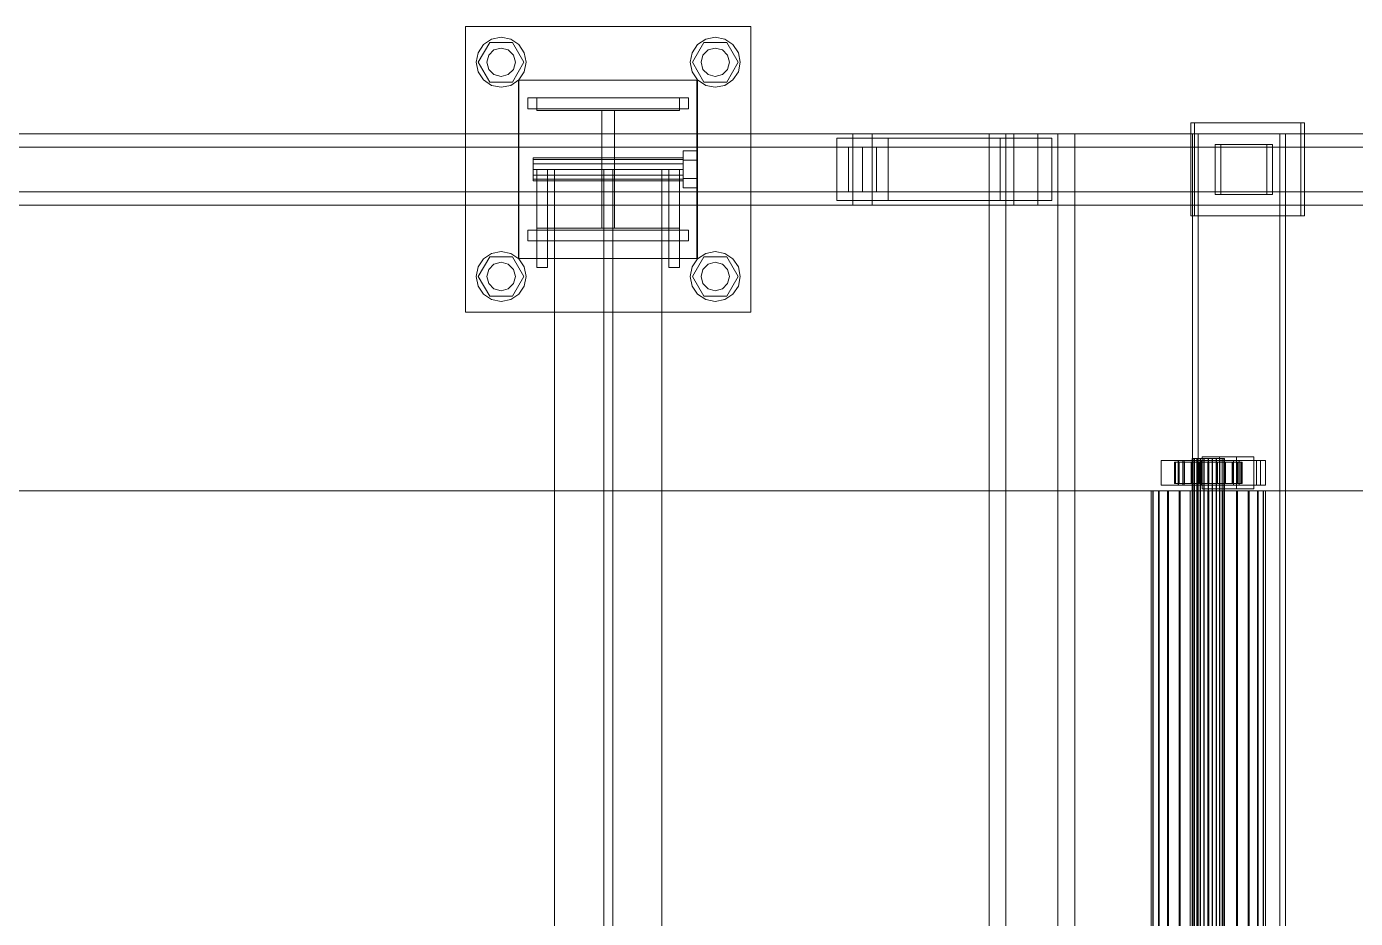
# Model space of a CAD drawing. Header units: millimetres. Extents: x -191664 to 191490, y -197311 to 10263.
# Drawn here: x 32760 to 33505, y -17990 to -17490 of the extents above; entities that cross this region are included whole.
import ezdxf

# ---------------------------------------------------------------- set-up
doc = ezdxf.new("R2010")
doc.units = ezdxf.units.MM
doc.layers.add('superior_C03', color=7, linetype='Continuous', lineweight=0)

msp = doc.modelspace()

# ---------------------------------------------------------------- linework, layer by layer
at = {"layer": 'superior_C03', "color": 251, "true_color": 0x4e626d}
for p, q in [((33005.95, -17650), (33005.95, -17490)), ((33005.95, -17490), (33165.95, -17490)), ((33165.95, -17490), (33165.95, -17650)), ((33035.68, -17620), (33035.68, -17520)), ((33035.68, -17520), (33135.68, -17520)), ((33035.95, -17620), (33035.95, -17520)), ((33035.95, -17520), (33135.95, -17520)), ((33135.68, -17520), (33135.68, -17620)), ((33135.95, -17520), (33135.95, -17620)), ((33040.95, -17530), (33130.95, -17530)), ((33040.95, -17536), (33040.95, -17530)), ((33130.95, -17536), (33130.95, -17530)), ((33040.95, -17536), (33130.95, -17536)), ((33045.95, -17570), (33045.95, -17625)), ((33045.95, -17570), (33051.95, -17570)), ((33051.95, -17570), (33051.95, -17625)), ((33119.95, -17570), (33119.95, -17625)), ((33119.95, -17570), (33125.95, -17570)), ((33125.95, -17570), (33125.95, -17625)), ((33040.95, -17604), (33130.95, -17604)), ((33040.95, -17610), (33040.95, -17604)), ((33130.95, -17610), (33130.95, -17604)), ((33040.95, -17610), (33130.95, -17610)), ((33135.68, -17620), (33035.68, -17620)), ((33135.95, -17620), (33035.95, -17620)), ((33045.95, -17625), (33051.95, -17625)), ((33119.95, -17625), (33125.95, -17625)), ((33165.95, -17650), (33005.95, -17650))]:
    msp.add_line(p, q, dxfattribs=at)
at = {"layer": 'superior_C03', "color": 9, "true_color": 0xaebcc4}
for p, q in [((33020.59, -17497.07), (33025.95, -17496)), ((33025.95, -17496), (33031.31, -17497.07)), ((33140.59, -17497.07), (33145.95, -17496)), ((33145.95, -17496), (33151.31, -17497.07)), ((33013.01, -17504.64), (33016.05, -17500.1)), ((33013.15, -17510), (33019.55, -17498.91)), ((33016.05, -17500.1), (33020.59, -17497.07)), ((33019.02, -17506), (33021.95, -17503.07)), ((33019.55, -17498.91), (33032.35, -17498.91)), ((33021.95, -17503.07), (33025.95, -17502)), ((33025.95, -17502), (33029.95, -17503.07)), ((33029.95, -17503.07), (33032.88, -17506)), ((33031.31, -17497.07), (33035.85, -17500.1)), ((33032.35, -17498.91), (33038.75, -17510)), ((33035.85, -17500.1), (33038.88, -17504.64)), ((33133.01, -17504.64), (33136.05, -17500.1)), ((33133.15, -17510), (33139.55, -17498.91)), ((33136.05, -17500.1), (33140.59, -17497.07)), ((33139.02, -17506), (33141.95, -17503.07)), ((33139.55, -17498.91), (33152.35, -17498.91)), ((33141.95, -17503.07), (33145.95, -17502)), ((33145.95, -17502), (33149.95, -17503.07)), ((33149.95, -17503.07), (33152.88, -17506)), ((33151.31, -17497.07), (33155.85, -17500.1)), ((33152.35, -17498.91), (33158.75, -17510)), ((33155.85, -17500.1), (33158.88, -17504.64)), ((33011.95, -17510), (33013.01, -17504.64)), ((33013.01, -17515.36), (33011.95, -17510)), ((33019.55, -17521.09), (33013.15, -17510)), ((33017.95, -17510), (33019.02, -17506)), ((33019.02, -17514), (33017.95, -17510)), ((33038.75, -17510), (33032.35, -17521.09)), ((33032.88, -17506), (33033.95, -17510)), ((33033.95, -17510), (33032.88, -17514)), ((33038.88, -17504.64), (33039.95, -17510)), ((33039.95, -17510), (33038.88, -17515.36)), ((33131.95, -17510), (33133.01, -17504.64)), ((33133.01, -17515.36), (33131.95, -17510)), ((33139.55, -17521.09), (33133.15, -17510)), ((33137.95, -17510), (33139.02, -17506)), ((33139.02, -17514), (33137.95, -17510)), ((33158.75, -17510), (33152.35, -17521.09)), ((33152.88, -17506), (33153.95, -17510)), ((33153.95, -17510), (33152.88, -17514)), ((33158.88, -17504.64), (33159.95, -17510)), ((33159.95, -17510), (33158.88, -17515.36)), ((33016.05, -17519.9), (33013.01, -17515.36)), ((33021.95, -17516.93), (33019.02, -17514)), ((33025.95, -17518), (33021.95, -17516.93)), ((33029.95, -17516.93), (33025.95, -17518)), ((33032.88, -17514), (33029.95, -17516.93)), ((33038.88, -17515.36), (33035.85, -17519.9)), ((33136.05, -17519.9), (33133.01, -17515.36)), ((33141.95, -17516.93), (33139.02, -17514)), ((33145.95, -17518), (33141.95, -17516.93)), ((33149.95, -17516.93), (33145.95, -17518)), ((33152.88, -17514), (33149.95, -17516.93)), ((33158.88, -17515.36), (33155.85, -17519.9)), ((33020.59, -17522.93), (33016.05, -17519.9)), ((33032.35, -17521.09), (33019.55, -17521.09)), ((33025.95, -17524), (33020.59, -17522.93)), ((33031.31, -17522.93), (33025.95, -17524)), ((33035.85, -17519.9), (33031.31, -17522.93)), ((33140.59, -17522.93), (33136.05, -17519.9)), ((33152.35, -17521.09), (33139.55, -17521.09)), ((33145.95, -17524), (33140.59, -17522.93)), ((33151.31, -17522.93), (33145.95, -17524)), ((33155.85, -17519.9), (33151.31, -17522.93)), ((33127.95, -17564.8), (33127.95, -17559.6)), ((33135.95, -17559.6), (33127.95, -17559.6)), ((33135.95, -17559.6), (33135.95, -17564.8)), ((33043.95, -17564.46), (33043.95, -17563.6)), ((33127.95, -17563.6), (33043.95, -17563.6)), ((33043.95, -17564.46), (33043.95, -17566.8)), ((33043.95, -17564.46), (33127.95, -17564.46)), ((33043.95, -17566.8), (33043.95, -17570)), ((33043.95, -17566.8), (33127.95, -17566.8)), ((33043.95, -17570), (33043.95, -17573.2)), ((33043.95, -17570), (33127.95, -17570)), ((33127.95, -17563.6), (33127.95, -17564.46)), ((33127.95, -17564.46), (33127.95, -17566.8)), ((33127.95, -17564.8), (33127.95, -17575.2)), ((33127.95, -17564.8), (33135.95, -17564.8)), ((33127.95, -17566.8), (33127.95, -17570)), ((33127.95, -17570), (33127.95, -17573.2)), ((33135.95, -17564.8), (33135.95, -17575.2)), ((33043.95, -17573.2), (33043.95, -17575.54)), ((33043.95, -17573.2), (33127.95, -17573.2)), ((33043.95, -17575.54), (33043.95, -17576.4)), ((33043.95, -17575.54), (33127.95, -17575.54)), ((33043.95, -17576.4), (33127.95, -17576.4)), ((33127.95, -17573.2), (33127.95, -17575.54)), ((33127.95, -17575.2), (33127.95, -17580.4)), ((33127.95, -17575.2), (33135.95, -17575.2)), ((33127.95, -17575.54), (33127.95, -17576.4)), ((33135.95, -17575.2), (33135.95, -17580.4)), ((33127.95, -17580.4), (33135.95, -17580.4)), ((33013.01, -17624.64), (33016.05, -17620.1)), ((33013.15, -17630), (33019.55, -17618.91)), ((33016.05, -17620.1), (33020.59, -17617.07)), ((33019.55, -17618.91), (33032.35, -17618.91)), ((33020.59, -17617.07), (33025.95, -17616)), ((33021.95, -17623.07), (33025.95, -17622)), ((33025.95, -17616), (33031.31, -17617.07)), ((33025.95, -17622), (33029.95, -17623.07)), ((33031.31, -17617.07), (33035.85, -17620.1)), ((33032.35, -17618.91), (33038.75, -17630)), ((33035.85, -17620.1), (33038.88, -17624.64)), ((33133.01, -17624.64), (33136.05, -17620.1)), ((33133.15, -17630), (33139.55, -17618.91)), ((33136.05, -17620.1), (33140.59, -17617.07)), ((33139.55, -17618.91), (33152.35, -17618.91)), ((33140.59, -17617.07), (33145.95, -17616)), ((33141.95, -17623.07), (33145.95, -17622)), ((33145.95, -17616), (33151.31, -17617.07)), ((33145.95, -17622), (33149.95, -17623.07)), ((33151.31, -17617.07), (33155.85, -17620.1)), ((33152.35, -17618.91), (33158.75, -17630)), ((33155.85, -17620.1), (33158.88, -17624.64)), ((33011.95, -17630), (33013.01, -17624.64)), ((33013.01, -17635.36), (33011.95, -17630)), ((33019.55, -17641.09), (33013.15, -17630)), ((33017.95, -17630), (33019.02, -17626)), ((33019.02, -17634), (33017.95, -17630)), ((33019.02, -17626), (33021.95, -17623.07)), ((33029.95, -17623.07), (33032.88, -17626)), ((33038.75, -17630), (33032.35, -17641.09)), ((33032.88, -17626), (33033.95, -17630)), ((33033.95, -17630), (33032.88, -17634)), ((33038.88, -17624.64), (33039.95, -17630)), ((33039.95, -17630), (33038.88, -17635.36)), ((33131.95, -17630), (33133.01, -17624.64)), ((33133.01, -17635.36), (33131.95, -17630)), ((33139.55, -17641.09), (33133.15, -17630)), ((33137.95, -17630), (33139.02, -17626)), ((33139.02, -17634), (33137.95, -17630)), ((33139.02, -17626), (33141.95, -17623.07)), ((33149.95, -17623.07), (33152.88, -17626)), ((33158.75, -17630), (33152.35, -17641.09)), ((33152.88, -17626), (33153.95, -17630)), ((33153.95, -17630), (33152.88, -17634)), ((33158.88, -17624.64), (33159.95, -17630)), ((33159.95, -17630), (33158.88, -17635.36)), ((33016.05, -17639.9), (33013.01, -17635.36)), ((33021.95, -17636.93), (33019.02, -17634)), ((33025.95, -17638), (33021.95, -17636.93)), ((33029.95, -17636.93), (33025.95, -17638)), ((33032.88, -17634), (33029.95, -17636.93)), ((33038.88, -17635.36), (33035.85, -17639.9)), ((33136.05, -17639.9), (33133.01, -17635.36)), ((33141.95, -17636.93), (33139.02, -17634)), ((33145.95, -17638), (33141.95, -17636.93)), ((33149.95, -17636.93), (33145.95, -17638)), ((33152.88, -17634), (33149.95, -17636.93)), ((33158.88, -17635.36), (33155.85, -17639.9)), ((33020.59, -17642.93), (33016.05, -17639.9)), ((33032.35, -17641.09), (33019.55, -17641.09)), ((33025.95, -17644), (33020.59, -17642.93)), ((33031.31, -17642.93), (33025.95, -17644)), ((33035.85, -17639.9), (33031.31, -17642.93)), ((33140.59, -17642.93), (33136.05, -17639.9)), ((33152.35, -17641.09), (33139.55, -17641.09)), ((33145.95, -17644), (33140.59, -17642.93)), ((33151.31, -17642.93), (33145.95, -17644)), ((33155.85, -17639.9), (33151.31, -17642.93))]:
    msp.add_line(p, q, dxfattribs=at)
at = {"layer": 'superior_C03', "color": 139, "true_color": 0x354b57}
for p, q in [((33045.95, -17537), (33045.95, -17530)), ((33045.95, -17530), (33125.95, -17530)), ((33125.95, -17530), (33125.95, -17537)), ((33125.95, -17537), (33045.95, -17537)), ((33082.45, -17603), (33082.45, -17537)), ((33082.45, -17537), (33089.45, -17537)), ((33089.45, -17537), (33089.45, -17603)), ((33474, -17544), (33412.37, -17544)), ((33412.37, -17544), (33412.37, -17596)), ((33414.52, -17544), (33412.37, -17544)), ((33414.52, -17596), (33414.52, -17544)), ((33414.52, -17544), (33476.16, -17544)), ((33474, -17596), (33474, -17544)), ((33474, -17544), (33476.16, -17544)), ((33476.16, -17544), (33476.16, -17596)), ((33223.03, -17550), (32067.36, -17550)), ((32078.14, -17550), (33233.8, -17550)), ((33313.25, -17550), (32157.58, -17550)), ((32171.05, -17550), (33326.71, -17550)), ((33242.86, -17552.5), (33213.97, -17552.5)), ((33213.97, -17552.5), (33213.97, -17587.5)), ((33305.53, -17552.5), (33213.97, -17552.5)), ((33223.03, -17550), (33223.03, -17590)), ((33233.8, -17550), (33223.03, -17550)), ((34378.69, -17550), (33223.03, -17550)), ((33233.8, -17590), (33233.8, -17550)), ((33233.8, -17550), (34389.47, -17550)), ((33242.86, -17587.5), (33242.86, -17552.5)), ((33242.86, -17552.5), (33334.43, -17552.5)), ((33337.89, -17550), (33299.37, -17550)), ((33299.37, -17550), (33299.37, -18450)), ((33308.8, -17550), (33299.37, -17550)), ((33305.53, -17587.5), (33305.53, -17552.5)), ((33305.53, -17552.5), (33334.43, -17552.5)), ((33308.8, -18450), (33308.8, -17550)), ((33308.8, -17550), (33347.32, -17550)), ((33313.25, -17550), (33313.25, -17590)), ((33326.71, -17550), (33313.25, -17550)), ((34468.91, -17550), (33313.25, -17550)), ((33326.71, -17590), (33326.71, -17550)), ((33326.71, -17550), (34482.38, -17550)), ((33334.43, -17552.5), (33334.43, -17587.5)), ((33337.89, -18450), (33337.89, -17550)), ((33337.89, -17550), (33347.32, -17550)), ((33347.32, -17550), (33347.32, -18450)), ((33462.26, -17550), (33413.34, -17550)), ((33413.34, -17550), (33413.34, -18450)), ((33416.57, -17550), (33413.34, -17550)), ((33416.57, -18450), (33416.57, -17550)), ((33416.57, -17550), (33465.49, -17550)), ((33462.26, -18450), (33462.26, -17550)), ((33462.26, -17550), (33465.49, -17550)), ((33465.49, -17550), (33465.49, -18450)), ((33220.59, -17557.5), (32156.49, -17557.5)), ((32172.14, -17557.5), (33236.24, -17557.5)), ((33220.59, -17557.5), (33220.59, -17582.5)), ((33236.24, -17557.5), (33220.59, -17557.5)), ((33228.47, -17557.5), (33228.36, -17557.5)), ((33228.36, -17557.5), (33228.36, -17582.5)), ((33228.36, -17557.5), (34475.59, -17557.5)), ((33228.47, -17582.5), (33228.47, -17557.5)), ((34475.7, -17557.5), (33228.47, -17557.5)), ((33236.24, -17582.5), (33236.24, -17557.5)), ((33454.94, -17556), (33426.05, -17556)), ((33426.05, -17556), (33426.05, -17584)), ((33429.28, -17556), (33426.05, -17556)), ((33429.28, -17584), (33429.28, -17556)), ((33429.28, -17556), (33458.17, -17556)), ((33454.94, -17584), (33454.94, -17556)), ((33454.94, -17556), (33458.17, -17556)), ((33458.17, -17556), (33458.17, -17584)), ((33115.95, -17570), (33055.95, -17570)), ((33055.95, -17570), (33055.95, -18430)), ((33088.45, -17570), (33083.45, -17570)), ((33083.45, -17570), (33083.45, -18430)), ((33088.45, -18430), (33088.45, -17570)), ((33115.95, -18430), (33115.95, -17570)), ((32156.49, -17582.5), (33220.59, -17582.5)), ((32172.14, -17582.5), (33236.24, -17582.5)), ((33220.59, -17582.5), (33236.24, -17582.5)), ((33228.36, -17582.5), (33228.47, -17582.5)), ((33228.36, -17582.5), (34475.59, -17582.5)), ((33228.47, -17582.5), (34475.7, -17582.5)), ((33426.05, -17584), (33454.94, -17584)), ((33426.05, -17584), (33429.28, -17584)), ((33458.17, -17584), (33429.28, -17584)), ((33458.17, -17584), (33454.94, -17584)), ((32067.36, -17590), (33223.03, -17590)), ((32078.14, -17590), (33233.8, -17590)), ((32157.58, -17590), (33313.25, -17590)), ((32171.05, -17590), (33326.71, -17590)), ((33213.97, -17587.5), (33242.86, -17587.5)), ((33305.53, -17587.5), (33213.97, -17587.5)), ((33223.03, -17590), (33233.8, -17590)), ((33223.03, -17590), (34378.69, -17590)), ((33233.8, -17590), (34389.47, -17590)), ((33334.43, -17587.5), (33242.86, -17587.5)), ((33334.43, -17587.5), (33305.53, -17587.5)), ((33313.25, -17590), (33326.71, -17590)), ((33313.25, -17590), (34468.91, -17590)), ((33326.71, -17590), (34482.38, -17590)), ((33412.37, -17596), (33474, -17596)), ((33412.37, -17596), (33414.52, -17596)), ((33476.16, -17596), (33414.52, -17596)), ((33476.16, -17596), (33474, -17596)), ((33045.95, -17610), (33045.95, -17603)), ((33045.95, -17603), (33125.95, -17603)), ((33089.45, -17603), (33082.45, -17603)), ((33125.95, -17603), (33125.95, -17610)), ((33125.95, -17610), (33045.95, -17610)), ((33405.39, -17733), (33395.76, -17733)), ((33395.76, -17733), (33395.76, -17747)), ((33408.69, -17733), (33395.76, -17733)), ((33451.49, -17733), (33405.26, -17733)), ((33405.26, -17733), (33405.26, -17747)), ((33407.95, -17733), (33405.26, -17733)), ((33405.39, -17747), (33405.39, -17733)), ((33405.39, -17733), (33418.32, -17733)), ((33407.95, -17747), (33407.95, -17733)), ((33407.95, -17733), (33454.18, -17733)), ((33408.69, -17747), (33408.69, -17733)), ((33408.69, -17733), (33418.32, -17733)), ((33418.32, -17733), (33418.32, -17747)), ((33438, -17731), (33418.74, -17731)), ((33418.74, -17731), (33418.74, -17749)), ((33428.44, -17731), (33418.74, -17731)), ((33436.21, -17733), (33426.58, -17733)), ((33426.58, -17733), (33426.58, -17747)), ((33439.5, -17733), (33426.58, -17733)), ((33428.44, -17749), (33428.44, -17731)), ((33428.44, -17731), (33447.7, -17731)), ((33436.21, -17747), (33436.21, -17733)), ((33436.21, -17733), (33449.14, -17733)), ((33438, -17749), (33438, -17731)), ((33438, -17731), (33447.7, -17731)), ((33439.5, -17747), (33439.5, -17733)), ((33439.5, -17733), (33449.14, -17733)), ((33447.7, -17731), (33447.7, -17749)), ((33449.14, -17733), (33449.14, -17747)), ((33451.49, -17747), (33451.49, -17733)), ((33451.49, -17733), (33454.18, -17733)), ((33454.18, -17733), (33454.18, -17747)), ((33395.76, -17747), (33405.39, -17747)), ((33395.76, -17747), (33408.69, -17747)), ((33405.26, -17747), (33451.49, -17747)), ((33405.26, -17747), (33407.95, -17747)), ((33418.32, -17747), (33405.39, -17747)), ((33454.18, -17747), (33407.95, -17747)), ((33418.32, -17747), (33408.69, -17747)), ((33418.74, -17749), (33438, -17749)), ((33428.44, -17749), (33418.74, -17749)), ((33426.58, -17747), (33436.21, -17747)), ((33426.58, -17747), (33439.5, -17747)), ((33447.7, -17749), (33428.44, -17749)), ((33449.14, -17747), (33436.21, -17747)), ((33447.7, -17749), (33438, -17749)), ((33449.14, -17747), (33439.5, -17747)), ((33454.18, -17747), (33451.49, -17747))]:
    msp.add_line(p, q, dxfattribs=at)
at = {"layer": 'superior_C03', "color": 155, "true_color": 0x617580}
for p, q in [((33403.77, -17734), (33403.18, -17734)), ((33403.18, -17734), (33413.18, -17734)), ((33403.18, -17746), (33403.18, -17734)), ((33403.18, -17734), (33403.88, -17734)), ((33405.62, -17734), (33403.77, -17734)), ((33403.77, -17734), (33413.46, -17734)), ((33403.77, -17746), (33403.77, -17734)), ((33403.88, -17734), (33413.51, -17734)), ((33403.88, -17746), (33403.88, -17734)), ((33403.88, -17734), (33405.83, -17734)), ((33408.6, -17734), (33405.62, -17734)), ((33405.62, -17734), (33414.34, -17734)), ((33405.62, -17746), (33405.62, -17734)), ((33405.83, -17734), (33414.43, -17734)), ((33405.83, -17746), (33405.83, -17734)), ((33405.83, -17734), (33408.89, -17734)), ((33412.5, -17734), (33408.6, -17734)), ((33408.6, -17734), (33415.75, -17734)), ((33408.6, -17746), (33408.6, -17734)), ((33408.89, -17734), (33415.88, -17734)), ((33408.89, -17746), (33408.89, -17734)), ((33408.89, -17734), (33412.86, -17734)), ((33417.06, -17734), (33412.5, -17734)), ((33412.5, -17734), (33417.59, -17734)), ((33412.5, -17746), (33412.5, -17734)), ((33412.86, -17734), (33417.76, -17734)), ((33412.86, -17746), (33412.86, -17734)), ((33412.86, -17734), (33417.46, -17734)), ((33413.18, -17734), (33413.46, -17734)), ((33413.18, -17734), (33413.18, -17746)), ((33413.51, -17734), (33413.18, -17734)), ((33413.46, -17734), (33414.34, -17734)), ((33413.46, -17734), (33413.46, -17746)), ((33413.51, -17734), (33413.51, -17746)), ((33414.43, -17734), (33413.51, -17734)), ((33414.34, -17734), (33415.75, -17734)), ((33414.34, -17734), (33414.34, -17746)), ((33414.43, -17734), (33414.43, -17746)), ((33415.88, -17734), (33414.43, -17734)), ((33415.75, -17734), (33417.59, -17734)), ((33415.75, -17734), (33415.75, -17746)), ((33415.88, -17734), (33415.88, -17746)), ((33417.76, -17734), (33415.88, -17734)), ((33421.97, -17734), (33417.06, -17734)), ((33417.06, -17734), (33419.75, -17734)), ((33417.06, -17746), (33417.06, -17734)), ((33417.46, -17734), (33419.94, -17734)), ((33417.46, -17746), (33417.46, -17734)), ((33417.46, -17734), (33422.39, -17734)), ((33417.59, -17734), (33419.75, -17734)), ((33417.59, -17734), (33417.59, -17746)), ((33417.76, -17734), (33417.76, -17746)), ((33419.94, -17734), (33417.76, -17734)), ((33419.75, -17734), (33422.08, -17734)), ((33419.75, -17734), (33419.75, -17746)), ((33419.94, -17734), (33419.94, -17746)), ((33422.28, -17734), (33419.94, -17734)), ((33426.9, -17734), (33421.97, -17734)), ((33421.97, -17734), (33422.08, -17734)), ((33421.97, -17746), (33421.97, -17734)), ((33422.08, -17734), (33424.41, -17734)), ((33422.08, -17734), (33422.08, -17746)), ((33422.39, -17734), (33422.28, -17734)), ((33422.28, -17734), (33422.28, -17746)), ((33424.6, -17734), (33422.28, -17734)), ((33422.39, -17746), (33422.39, -17734)), ((33422.39, -17734), (33427.3, -17734)), ((33426.9, -17734), (33424.41, -17734)), ((33424.41, -17734), (33426.59, -17734)), ((33424.41, -17734), (33424.41, -17746)), ((33427.3, -17734), (33424.6, -17734)), ((33424.6, -17734), (33424.6, -17746)), ((33426.76, -17734), (33424.6, -17734)), ((33431.5, -17734), (33426.59, -17734)), ((33426.59, -17734), (33428.47, -17734)), ((33426.59, -17734), (33426.59, -17746)), ((33431.86, -17734), (33426.76, -17734)), ((33426.76, -17734), (33426.76, -17746)), ((33428.61, -17734), (33426.76, -17734)), ((33431.5, -17734), (33426.9, -17734)), ((33426.9, -17746), (33426.9, -17734)), ((33427.3, -17746), (33427.3, -17734)), ((33427.3, -17734), (33431.86, -17734)), ((33435.47, -17734), (33428.47, -17734)), ((33428.47, -17734), (33429.92, -17734)), ((33428.47, -17734), (33428.47, -17746)), ((33435.76, -17734), (33428.61, -17734)), ((33428.61, -17734), (33428.61, -17746)), ((33430.02, -17734), (33428.61, -17734)), ((33438.53, -17734), (33429.92, -17734)), ((33429.92, -17734), (33430.85, -17734)), ((33429.92, -17734), (33429.92, -17746)), ((33438.74, -17734), (33430.02, -17734)), ((33430.02, -17734), (33430.02, -17746)), ((33430.9, -17734), (33430.02, -17734)), ((33430.85, -17734), (33440.48, -17734)), ((33430.85, -17746), (33430.85, -17734)), ((33430.85, -17734), (33431.18, -17734)), ((33440.58, -17734), (33430.9, -17734)), ((33430.9, -17734), (33430.9, -17746)), ((33431.18, -17734), (33430.9, -17734)), ((33441.18, -17734), (33431.18, -17734)), ((33431.18, -17734), (33431.18, -17746)), ((33435.47, -17734), (33431.5, -17734)), ((33431.5, -17746), (33431.5, -17734)), ((33431.86, -17746), (33431.86, -17734)), ((33431.86, -17734), (33435.76, -17734)), ((33438.53, -17734), (33435.47, -17734)), ((33435.47, -17746), (33435.47, -17734)), ((33435.76, -17746), (33435.76, -17734)), ((33435.76, -17734), (33438.74, -17734)), ((33440.48, -17734), (33438.53, -17734)), ((33438.53, -17746), (33438.53, -17734)), ((33438.74, -17746), (33438.74, -17734)), ((33438.74, -17734), (33440.58, -17734)), ((33440.48, -17734), (33440.48, -17746)), ((33441.18, -17734), (33440.48, -17734)), ((33440.58, -17746), (33440.58, -17734)), ((33440.58, -17734), (33441.18, -17734)), ((33441.18, -17746), (33441.18, -17734)), ((33413.18, -17746), (33403.18, -17746)), ((33403.18, -17746), (33403.77, -17746)), ((33403.88, -17746), (33403.18, -17746)), ((33413.46, -17746), (33403.77, -17746)), ((33403.77, -17746), (33405.62, -17746)), ((33413.51, -17746), (33403.88, -17746)), ((33405.83, -17746), (33403.88, -17746)), ((33414.34, -17746), (33405.62, -17746)), ((33405.62, -17746), (33408.6, -17746)), ((33414.43, -17746), (33405.83, -17746)), ((33408.89, -17746), (33405.83, -17746)), ((33415.75, -17746), (33408.6, -17746)), ((33408.6, -17746), (33412.5, -17746)), ((33415.88, -17746), (33408.89, -17746)), ((33412.86, -17746), (33408.89, -17746)), ((33417.59, -17746), (33412.5, -17746)), ((33412.5, -17746), (33417.06, -17746)), ((33417.76, -17746), (33412.86, -17746)), ((33417.46, -17746), (33412.86, -17746)), ((33413.46, -17746), (33413.18, -17746)), ((33413.18, -17746), (33413.51, -17746)), ((33414.34, -17746), (33413.46, -17746)), ((33413.51, -17746), (33414.43, -17746)), ((33415.75, -17746), (33414.34, -17746)), ((33414.43, -17746), (33415.88, -17746)), ((33417.59, -17746), (33415.75, -17746)), ((33415.88, -17746), (33417.76, -17746)), ((33419.75, -17746), (33417.06, -17746)), ((33417.06, -17746), (33421.97, -17746)), ((33419.94, -17746), (33417.46, -17746)), ((33422.39, -17746), (33417.46, -17746)), ((33419.75, -17746), (33417.59, -17746)), ((33417.76, -17746), (33419.94, -17746)), ((33422.08, -17746), (33419.75, -17746)), ((33419.94, -17746), (33422.28, -17746)), ((33422.08, -17746), (33421.97, -17746)), ((33421.97, -17746), (33426.9, -17746)), ((33424.41, -17746), (33422.08, -17746)), ((33422.28, -17746), (33422.39, -17746)), ((33422.28, -17746), (33424.6, -17746)), ((33427.3, -17746), (33422.39, -17746)), ((33426.59, -17746), (33424.41, -17746)), ((33424.41, -17746), (33426.9, -17746)), ((33424.6, -17746), (33427.3, -17746)), ((33424.6, -17746), (33426.76, -17746)), ((33428.47, -17746), (33426.59, -17746)), ((33426.59, -17746), (33431.5, -17746)), ((33426.76, -17746), (33431.86, -17746)), ((33426.76, -17746), (33428.61, -17746)), ((33426.9, -17746), (33431.5, -17746)), ((33431.86, -17746), (33427.3, -17746)), ((33429.92, -17746), (33428.47, -17746)), ((33428.47, -17746), (33435.47, -17746)), ((33428.61, -17746), (33435.76, -17746)), ((33428.61, -17746), (33430.02, -17746)), ((33430.85, -17746), (33429.92, -17746)), ((33429.92, -17746), (33438.53, -17746)), ((33430.02, -17746), (33438.74, -17746)), ((33430.02, -17746), (33430.9, -17746)), ((33440.48, -17746), (33430.85, -17746)), ((33431.18, -17746), (33430.85, -17746)), ((33430.9, -17746), (33440.58, -17746)), ((33430.9, -17746), (33431.18, -17746)), ((33431.18, -17746), (33441.18, -17746)), ((33431.5, -17746), (33435.47, -17746)), ((33435.76, -17746), (33431.86, -17746)), ((33435.47, -17746), (33438.53, -17746)), ((33438.74, -17746), (33435.76, -17746)), ((33438.53, -17746), (33440.48, -17746)), ((33440.58, -17746), (33438.74, -17746)), ((33440.48, -17746), (33441.18, -17746)), ((33441.18, -17746), (33440.58, -17746))]:
    msp.add_line(p, q, dxfattribs=at)
at = {"layer": 'superior_C03', "color": 9, "true_color": 0xbac6cb}
for p, q in [((33413.46, -17732), (33413.18, -17732)), ((33413.18, -17732), (33413.51, -17732)), ((33413.18, -18268), (33413.18, -17732)), ((33414.34, -17732), (33413.46, -17732)), ((33413.46, -18268), (33413.46, -17732)), ((33413.51, -17732), (33414.43, -17732)), ((33413.51, -18268), (33413.51, -17732)), ((33415.75, -17732), (33414.34, -17732)), ((33414.34, -18268), (33414.34, -17732)), ((33414.43, -17732), (33415.88, -17732)), ((33414.43, -18268), (33414.43, -17732)), ((33417.59, -17732), (33415.75, -17732)), ((33415.75, -18268), (33415.75, -17732)), ((33415.88, -17732), (33417.76, -17732)), ((33415.88, -18268), (33415.88, -17732)), ((33419.75, -17732), (33417.59, -17732)), ((33417.59, -18268), (33417.59, -17732)), ((33417.76, -17732), (33419.94, -17732)), ((33417.76, -18268), (33417.76, -17732)), ((33422.08, -17732), (33419.75, -17732)), ((33419.75, -18268), (33419.75, -17732)), ((33419.94, -17732), (33422.28, -17732)), ((33419.94, -18268), (33419.94, -17732)), ((33424.41, -17732), (33422.08, -17732)), ((33422.08, -18268), (33422.08, -17732)), ((33422.28, -17732), (33424.6, -17732)), ((33422.28, -18268), (33422.28, -17732)), ((33426.59, -17732), (33424.41, -17732)), ((33424.41, -18268), (33424.41, -17732)), ((33424.6, -17732), (33426.76, -17732)), ((33424.6, -18268), (33424.6, -17732)), ((33428.47, -17732), (33426.59, -17732)), ((33426.59, -18268), (33426.59, -17732)), ((33426.76, -17732), (33428.61, -17732)), ((33426.76, -18268), (33426.76, -17732)), ((33429.92, -17732), (33428.47, -17732)), ((33428.47, -18268), (33428.47, -17732)), ((33428.61, -17732), (33430.02, -17732)), ((33428.61, -18268), (33428.61, -17732)), ((33430.85, -17732), (33429.92, -17732)), ((33429.92, -18268), (33429.92, -17732)), ((33430.02, -17732), (33430.9, -17732)), ((33430.02, -18268), (33430.02, -17732)), ((33431.18, -17732), (33430.85, -17732)), ((33430.85, -17732), (33430.85, -18268)), ((33430.9, -17732), (33431.18, -17732)), ((33430.9, -18268), (33430.9, -17732)), ((33431.18, -18268), (33431.18, -17732))]:
    msp.add_line(p, q, dxfattribs=at)
at = {"layer": 'superior_C03', "color": 251, "true_color": 0x586d65}
for p, q in [((27467.6, -17750), (36944.05, -17750)), ((36945.39, -17750), (27468.94, -17750))]:
    msp.add_line(p, q, dxfattribs=at)
at = {"layer": 'superior_C03', "color": 139, "true_color": 0x345e4e}
for p, q in [((32468.15, -17750), (33411.94, -17750)), ((33413.56, -17750), (32469.77, -17750)), ((33411.94, -17750), (33411.94, -18000)), ((33411.94, -17750), (33413.56, -17750)), ((33411.94, -17750), (34355.74, -17750)), ((33413.56, -18000), (33413.56, -17750)), ((34357.35, -17750), (33413.56, -17750))]:
    msp.add_line(p, q, dxfattribs=at)
at = {"layer": 'superior_C03', "color": 252, "true_color": 0x83939a}
for p, q in [((33391.18, -17750), (33390.18, -17750)), ((33390.18, -17750), (33391.36, -17750)), ((33390.18, -18250), (33390.18, -17750)), ((33394.29, -17750), (33391.18, -17750)), ((33391.18, -18250), (33391.18, -17750)), ((33391.36, -17750), (33394.64, -17750)), ((33391.36, -18250), (33391.36, -17750)), ((33399.31, -17750), (33394.29, -17750)), ((33394.29, -18250), (33394.29, -17750)), ((33394.64, -17750), (33399.8, -17750)), ((33394.64, -18250), (33394.64, -17750)), ((33405.88, -17750), (33399.31, -17750)), ((33399.31, -18250), (33399.31, -17750)), ((33399.8, -17750), (33406.48, -17750)), ((33399.8, -18250), (33399.8, -17750)), ((33413.56, -17750), (33405.88, -17750)), ((33405.88, -18250), (33405.88, -17750)), ((33406.48, -17750), (33414.23, -17750)), ((33406.48, -18250), (33406.48, -17750)), ((33421.83, -17750), (33413.56, -17750)), ((33413.56, -18250), (33413.56, -17750)), ((33414.23, -17750), (33422.53, -17750)), ((33414.23, -18250), (33414.23, -17750)), ((33430.12, -17750), (33421.83, -17750)), ((33421.83, -18250), (33421.83, -17750)), ((33422.53, -17750), (33430.8, -17750)), ((33422.53, -18250), (33422.53, -17750)), ((33437.88, -17750), (33430.12, -17750)), ((33430.12, -18250), (33430.12, -17750)), ((33430.8, -17750), (33438.48, -17750)), ((33430.8, -18250), (33430.8, -17750)), ((33444.56, -17750), (33437.88, -17750)), ((33437.88, -18250), (33437.88, -17750)), ((33438.48, -17750), (33445.05, -17750)), ((33438.48, -18250), (33438.48, -17750)), ((33449.72, -17750), (33444.56, -17750)), ((33444.56, -18250), (33444.56, -17750)), ((33445.05, -17750), (33450.06, -17750)), ((33445.05, -18250), (33445.05, -17750)), ((33453, -17750), (33449.72, -17750)), ((33449.72, -18250), (33449.72, -17750)), ((33450.06, -17750), (33453.18, -17750)), ((33450.06, -18250), (33450.06, -17750)), ((33454.18, -17750), (33453, -17750)), ((33453, -17750), (33453, -18250)), ((33453.18, -17750), (33454.18, -17750)), ((33453.18, -18250), (33453.18, -17750)), ((33454.18, -18250), (33454.18, -17750))]:
    msp.add_line(p, q, dxfattribs=at)

doc.saveas('drawing.dxf')
